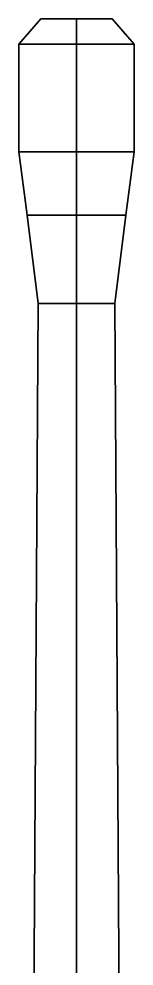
# Model space of a CAD drawing. Header units: millimetres. Extents: x -0.89 to 0.89, y -3.56 to 2.95.
# Drawn here: x -0.091 to 0.091, y 1.453 to 2.95 of the extents above; entities that cross this region are included whole.
import ezdxf

# ---------------------------------------------------------------- set-up
doc = ezdxf.new("R2010")
doc.units = ezdxf.units.MM
doc.layers.add('gun', color=1, linetype='Continuous')

msp = doc.modelspace()

# ---------------------------------------------------------------- linework, layer by layer
at = {"layer": 'gun'}
for points in [[(0, 2.95, 0.985), (-0.0563, 2.95, 0.9525), (-0.0909, 2.91, 0.9725), (0, 2.91, 1.025)], [(-0.0563, 2.95, 0.9525), (-0.0563, 2.95, 0.8875), (-0.0909, 2.91, 0.8675), (-0.0909, 2.91, 0.9725)], [(-0.0563, 2.95, 0.8875), (0, 2.95, 0.855), (0, 2.91, 0.815), (-0.0909, 2.91, 0.8675)], [(0, 2.95, 0.855), (-0.0563, 2.95, 0.8875), (-0.0909, 2.91, 0.8675), (0, 2.91, 0.815)], [(-0.0563, 2.95, 0.8875), (-0.0563, 2.95, 0.9525), (-0.0909, 2.91, 0.9725), (-0.0909, 2.91, 0.8675)], [(-0.0563, 2.95, 0.9525), (0, 2.95, 0.985), (0, 2.91, 1.025), (-0.0909, 2.91, 0.9725)], [(0.0563, 2.95, 0.9525), (0, 2.95, 0.985), (0, 2.91, 1.025), (0.0909, 2.91, 0.9725)], [(0, 2.95, 0.855), (0.0563, 2.95, 0.8875), (0.0909, 2.91, 0.8675), (0, 2.91, 0.815)], [(0.0563, 2.95, 0.8875), (0, 2.95, 0.855), (0, 2.91, 0.815), (0.0909, 2.91, 0.8675)], [(0, 2.95, 0.985), (0.0563, 2.95, 0.9525), (0.0909, 2.91, 0.9725), (0, 2.91, 1.025)], [(0.0563, 2.95, 0.8875), (0.0563, 2.95, 0.9525), (0.0909, 2.91, 0.9725), (0.0909, 2.91, 0.8675)], [(0.0563, 2.95, 0.9525), (0.0563, 2.95, 0.8875), (0.0909, 2.91, 0.8675), (0.0909, 2.91, 0.9725)], [(0, 2.91, 1.025), (-0.0909, 2.91, 0.9725), (-0.0909, 2.74, 0.9725), (0, 2.74, 1.025)], [(-0.0909, 2.91, 0.8675), (0, 2.91, 0.815), (0, 2.74, 0.815), (-0.0909, 2.74, 0.8675)], [(0, 2.91, 0.815), (-0.0909, 2.91, 0.8675), (-0.0909, 2.74, 0.8675), (0, 2.74, 0.815)], [(-0.0909, 2.91, 0.9725), (0, 2.91, 1.025), (0, 2.74, 1.025), (-0.0909, 2.74, 0.9725)], [(0.0909, 2.91, 0.9725), (0, 2.91, 1.025), (0, 2.74, 1.025), (0.0909, 2.74, 0.9725)], [(0, 2.91, 0.815), (0.0909, 2.91, 0.8675), (0.0909, 2.74, 0.8675), (0, 2.74, 0.815)], [(0.0909, 2.91, 0.8675), (0, 2.91, 0.815), (0, 2.74, 0.815), (0.0909, 2.74, 0.8675)], [(0, 2.91, 1.025), (0.0909, 2.91, 0.9725), (0.0909, 2.74, 0.9725), (0, 2.74, 1.025)], [(-0.0909, 2.78, 0.9725), (-0.0909, 2.78, 0.8675), (-0.0909, 2.74, 0.8675), (-0.0909, 2.74, 0.9725)], [(-0.0909, 2.78, 0.8675), (-0.0909, 2.78, 0.9725), (-0.0909, 2.74, 0.9725), (-0.0909, 2.74, 0.8675)], [(0.0909, 2.78, 0.8675), (0.0909, 2.78, 0.9725), (0.0909, 2.74, 0.9725), (0.0909, 2.74, 0.8675)], [(0.0909, 2.78, 0.9725), (0.0909, 2.78, 0.8675), (0.0909, 2.74, 0.8675), (0.0909, 2.74, 0.9725)], [(0, 2.74, 1.025), (-0.0909, 2.74, 0.9725), (-0.0779, 2.64, 0.965), (0, 2.64, 1.01)], [(-0.0909, 2.74, 0.8675), (0, 2.74, 0.815), (0, 2.64, 0.83), (-0.0779, 2.64, 0.875)], [(0, 2.74, 0.815), (-0.0909, 2.74, 0.8675), (-0.0779, 2.64, 0.875), (0, 2.64, 0.83)], [(-0.0909, 2.74, 0.9725), (0, 2.74, 1.025), (0, 2.64, 1.01), (-0.0779, 2.64, 0.965)], [(0.0909, 2.74, 0.9725), (0, 2.74, 1.025), (0, 2.64, 1.01), (0.0779, 2.64, 0.965)], [(0, 2.74, 0.815), (0.0909, 2.74, 0.8675), (0.0779, 2.64, 0.875), (0, 2.64, 0.83)], [(0.0909, 2.74, 0.8675), (0, 2.74, 0.815), (0, 2.64, 0.83), (0.0779, 2.64, 0.875)], [(0, 2.74, 1.025), (0.0909, 2.74, 0.9725), (0.0779, 2.64, 0.965), (0, 2.64, 1.01)], [(0, 2.64, 1.01), (-0.0779, 2.64, 0.965), (-0.0606, 2.5, 0.955), (0, 2.5, 0.99)], [(-0.0779, 2.64, 0.965), (-0.0779, 2.64, 0.875), (-0.0606, 2.5, 0.885), (-0.0606, 2.5, 0.955)], [(-0.0779, 2.64, 0.875), (0, 2.64, 0.83), (0, 2.5, 0.85), (-0.0606, 2.5, 0.885)], [(-0.0779, 2.64, 0.965), (0, 2.64, 1.01), (0, 2.5, 0.99), (-0.0606, 2.5, 0.955)], [(0, 2.64, 0.83), (-0.0779, 2.64, 0.875), (-0.0606, 2.5, 0.885), (0, 2.5, 0.85)], [(-0.0779, 2.64, 0.875), (-0.0779, 2.64, 0.965), (-0.0606, 2.5, 0.955), (-0.0606, 2.5, 0.885)], [(0.0779, 2.64, 0.965), (0, 2.64, 1.01), (0, 2.5, 0.99), (0.0606, 2.5, 0.955)], [(0, 2.64, 0.83), (0.0779, 2.64, 0.875), (0.0606, 2.5, 0.885), (0, 2.5, 0.85)], [(0, 2.64, 1.01), (0.0779, 2.64, 0.965), (0.0606, 2.5, 0.955), (0, 2.5, 0.99)], [(0.0779, 2.64, 0.875), (0, 2.64, 0.83), (0, 2.5, 0.85), (0.0606, 2.5, 0.885)], [(0.0779, 2.64, 0.875), (0.0779, 2.64, 0.965), (0.0606, 2.5, 0.955), (0.0606, 2.5, 0.885)], [(0.0779, 2.64, 0.965), (0.0779, 2.64, 0.875), (0.0606, 2.5, 0.885), (0.0606, 2.5, 0.955)], [(0, 2.5, 0.99), (-0.0606, 2.5, 0.955), (-0.0693, 1.04, 0.96), (0, 1.04, 1)], [(-0.0606, 2.5, 0.955), (-0.0606, 2.5, 0.885), (-0.0693, 1.04, 0.88), (-0.0693, 1.04, 0.96)], [(-0.0606, 2.5, 0.885), (0, 2.5, 0.85), (0, 1.04, 0.84), (-0.0693, 1.04, 0.88)], [(0.0606, 2.5, 0.955), (-0.0606, 2.5, 0.885), (-0.0606, 2.5, 0.955), (0, 2.5, 0.99)], [(0.0606, 2.5, 0.885), (0, 2.5, 0.85), (-0.0606, 2.5, 0.885), (0.0606, 2.5, 0.955)], [(0.0606, 2.5, 0.955), (0, 2.5, 0.99), (0, 1.04, 1), (0.0693, 1.04, 0.96)], [(0, 2.5, 0.85), (0.0606, 2.5, 0.885), (0.0693, 1.04, 0.88), (0, 1.04, 0.84)], [(0.0606, 2.5, 0.885), (0.0606, 2.5, 0.955), (0.0693, 1.04, 0.96), (0.0693, 1.04, 0.88)]]:
    msp.add_3dface(points, dxfattribs=at)

doc.saveas('drawing.dxf')
